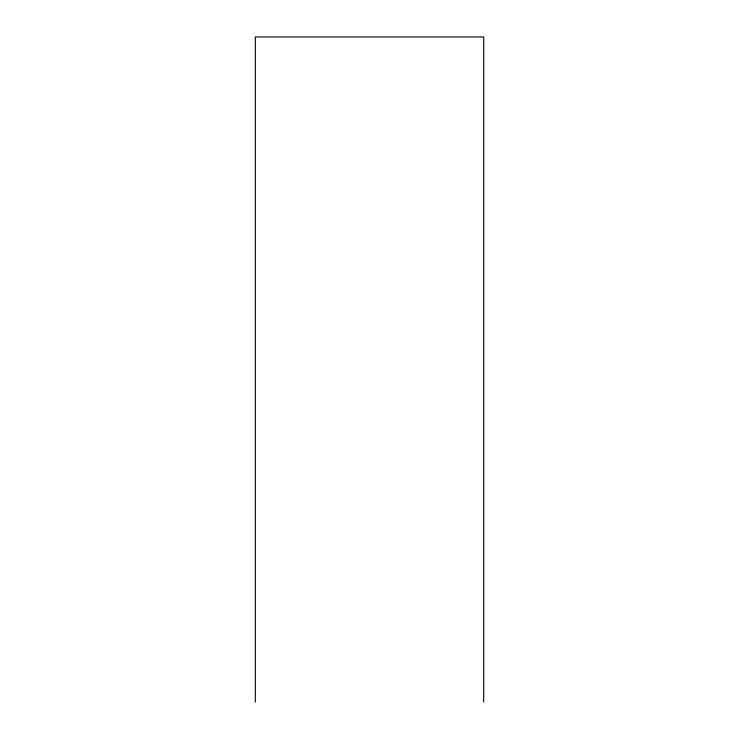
<?xml version="1.0" encoding="UTF-8"?>
<svg xmlns="http://www.w3.org/2000/svg" width="739" height="739" viewBox="0 0 739 739"><rect width="100%" height="100%" fill="white"/><g stroke="black" fill="none" stroke-linecap="round" stroke-linejoin="round"><path stroke-width="1.11" d="M483.675 702.05L483.675 36.95L255.324 36.95L255.324 702.05"/></g></svg>
